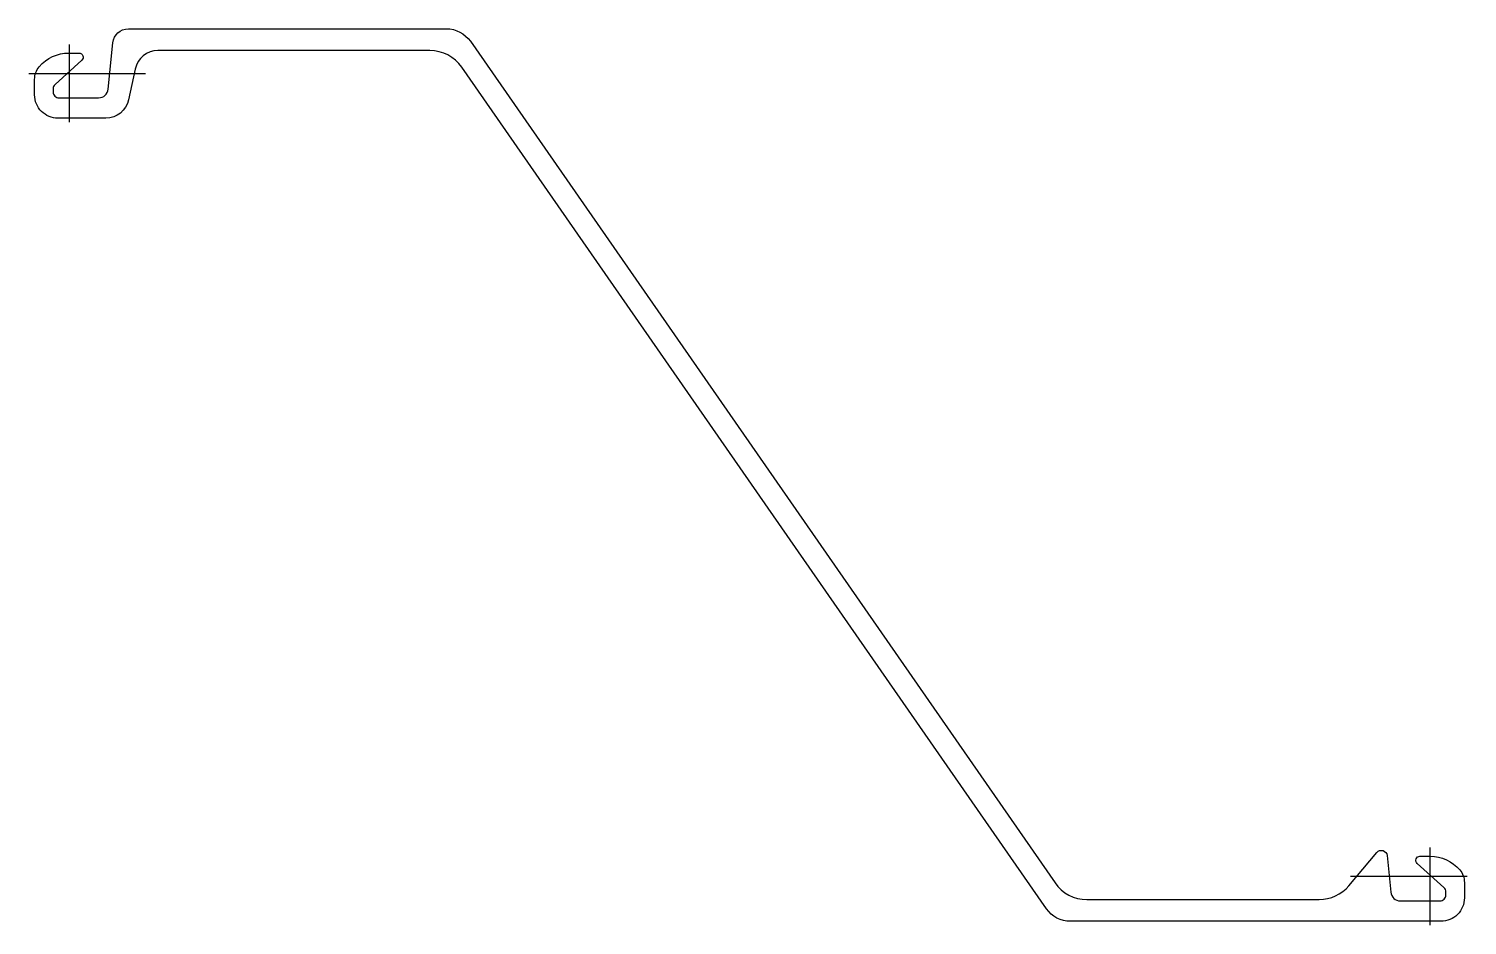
# Model space of a CAD drawing. Header units: millimetres. Extents: x -21 to 719, y -438 to 23.
import ezdxf

# ---------------------------------------------------------------- set-up
doc = ezdxf.new("R2010")
doc.units = ezdxf.units.MM
doc.header["$LTSCALE"] = 0.2

msp = doc.modelspace()

# ---------------------------------------------------------------- linework, layer by layer
at = {"flags": 128}
msp.add_lwpolyline([(717.75, -416), (717.75, -424, -0.414214), (705.75, -436), (515.13, -436, -0.245624), (502.81, -429.56), (202.03, 3.21, 0.245624), (185.6, 11.8), (45.7, 11.8, 0.354119), (33.96, 2.29), (30.6, -13.49, -0.354119), (18.86, -23), (-5.75, -23, -0.414214), (-17.75, -11), (-17.75, -3, -0.17875), (-15.35, 3.5, -0.219232), (-0.15, 10.5), (5.11, 10.5, -0.687281), (6.54, 6.79), (-7.26, -5.63, 0.212557), (-8.25, -7.86), (-8.25, -9.5, 0.414214), (-5.25, -12.5), (15.14, -12.5, 0.385314), (20.11, -8), (22.49, 15.8, -0.385314), (30.45, 23), (194.07, 23, -0.245624), (206.39, 16.56), (507.18, -416.21, 0.245624), (523.6, -424.8), (643.07, -424.8, 0.221695), (658.39, -417.66), (672.72, -400.57, -0.663703), (678.01, -402.2), (679.89, -421, 0.385314), (684.86, -425.5), (705.25, -425.5, 0.414214), (708.25, -422.5), (708.25, -420.86, 0.212557), (707.26, -418.63), (693.46, -406.21, -0.687282), (694.89, -402.5), (700.15, -402.5, -0.219232), (715.35, -409.5, -0.17875)], format="xyb", close=True, dxfattribs=at)
at = {"layer": 'DEFPOINTS'}
for p, q in [((0, 15), (0, -25)), ((-20.77, 0), (39.23, 0)), ((700, -398), (700, -438)), ((719.23, -413), (659.23, -413))]:
    msp.add_line(p, q, dxfattribs=at)

doc.saveas('drawing.dxf')
